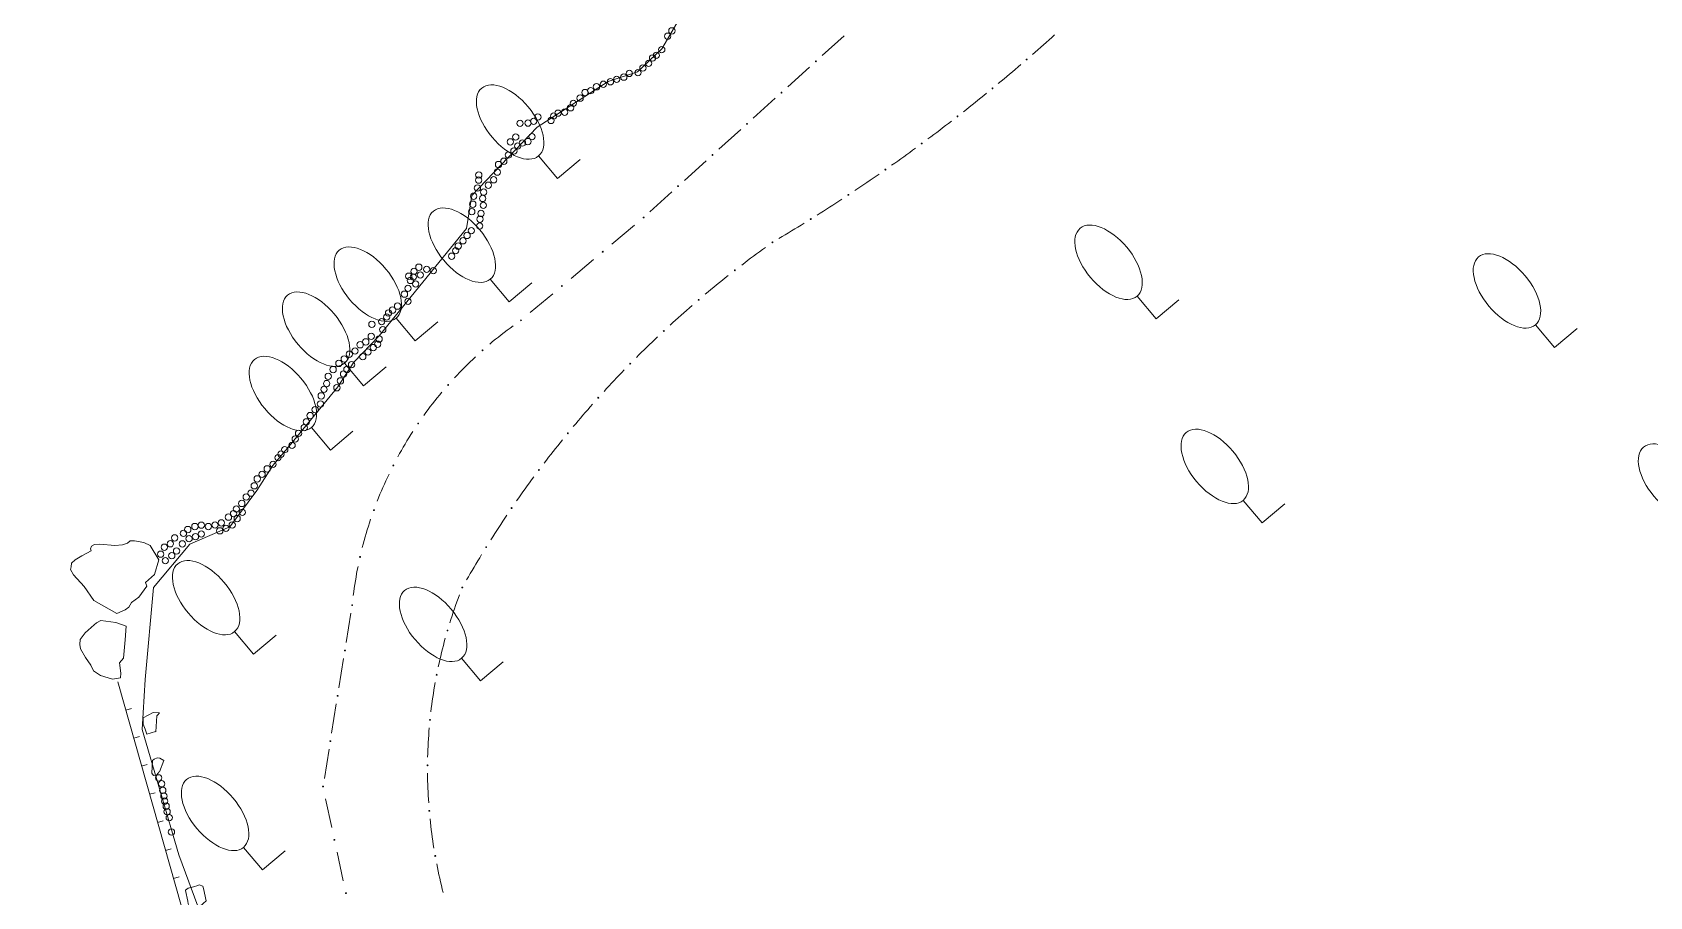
# Model space of a CAD drawing. Header units: metres. Extents: x -10443 to -4073, y -33280 to -26846.
# Drawn here: x -7925.81 to -7898.43, y -29526.97 to -29512.33 of the extents above; entities that cross this region are included whole.
import ezdxf

# ---------------------------------------------------------------- set-up
doc = ezdxf.new("R2010")
doc.units = ezdxf.units.M
doc.header["$MEASUREMENT"] = 0
doc.linetypes.add('CONTINUOUS_1', pattern=[0])
doc.linetypes.add('CONTINUOUS_2', pattern=[0])
for name, color, linetype, lineweight in [('園路', 241, 'CONTINUOUS_2', 18), ('木', 254, 'CONTINUOUS_2', 18), ('木材', 241, 'CONTINUOUS_2', 18), ('石', 241, 'CONTINUOUS_2', 18), ('護岸', 241, 'CONTINUOUS_2', 18)]:
    doc.layers.add(name, color=color, linetype=linetype, lineweight=lineweight)

msp = doc.modelspace()

# ---------------------------------------------------------------- hatches: boundary and pattern name
at = {"layer": '園路', "linetype": 'CONTINUOUS_1', "lineweight": 18}
for points in [[(-7912.536, -29512.82, 1), (-7912.551, -29512.82, 1)], [(-7908.968, -29512.79, 1), (-7908.983, -29512.79, 1)], [(-7913.12, -29513.349, 1), (-7913.135, -29513.349, 1)], [(-7909.548, -29513.279, 1), (-7909.563, -29513.279, 1)], [(-7910.14, -29513.753, 1), (-7910.155, -29513.753, 1)], [(-7913.703, -29513.878, 1), (-7913.718, -29513.878, 1)], [(-7910.744, -29514.212, 1), (-7910.759, -29514.212, 1)], [(-7914.287, -29514.406, 1), (-7914.302, -29514.406, 1)], [(-7911.36, -29514.654, 1), (-7911.375, -29514.654, 1)], [(-7914.87, -29514.935, 1), (-7914.885, -29514.935, 1)], [(-7911.987, -29515.081, 1), (-7912.002, -29515.081, 1)], [(-7915.453, -29515.464, 1), (-7915.468, -29515.464, 1)], [(-7912.625, -29515.492, 1), (-7912.64, -29515.492, 1)], [(-7913.273, -29515.885, 1), (-7913.288, -29515.885, 1)], [(-7916.145, -29516.045, 1), (-7916.16, -29516.045, 1)], [(-7913.908, -29516.359, 1), (-7913.923, -29516.359, 1)], [(-7916.837, -29516.625, 1), (-7916.852, -29516.625, 1)], [(-7914.522, -29516.86, 1), (-7914.537, -29516.86, 1)], [(-7917.529, -29517.206, 1), (-7917.544, -29517.206, 1)], [(-7915.112, -29517.387, 1), (-7915.127, -29517.387, 1)], [(-7918.181, -29517.714, 1), (-7918.196, -29517.714, 1)], [(-7915.679, -29517.94, 1), (-7915.694, -29517.94, 1)], [(-7918.764, -29518.3, 1), (-7918.779, -29518.3, 1)], [(-7916.221, -29518.517, 1), (-7916.236, -29518.517, 1)], [(-7919.27, -29518.953, 1), (-7919.285, -29518.953, 1)], [(-7916.738, -29519.118, 1), (-7916.753, -29519.118, 1)], [(-7919.691, -29519.663, 1), (-7919.706, -29519.663, 1)], [(-7917.227, -29519.741, 1), (-7917.242, -29519.741, 1)], [(-7920.021, -29520.421, 1), (-7920.036, -29520.421, 1)], [(-7917.688, -29520.385, 1), (-7917.703, -29520.385, 1)], [(-7918.121, -29521.048, 1), (-7918.136, -29521.048, 1)], [(-7920.254, -29521.213, 1), (-7920.269, -29521.213, 1)], [(-7918.524, -29521.73, 1), (-7918.539, -29521.73, 1)], [(-7920.387, -29522.029, 1), (-7920.402, -29522.029, 1)], [(-7918.775, -29522.459, 1), (-7918.79, -29522.459, 1)], [(-7920.511, -29522.797, 1), (-7920.526, -29522.797, 1)], [(-7918.957, -29523.208, 1), (-7918.972, -29523.208, 1)], [(-7920.634, -29523.565, 1), (-7920.649, -29523.565, 1)], [(-7919.07, -29523.971, 1), (-7919.085, -29523.971, 1)], [(-7920.758, -29524.332, 1), (-7920.773, -29524.332, 1)], [(-7919.112, -29524.742, 1), (-7919.127, -29524.742, 1)], [(-7920.882, -29525.1, 1), (-7920.897, -29525.1, 1)], [(-7919.082, -29525.512, 1), (-7919.097, -29525.512, 1)], [(-7920.688, -29526.003, 1), (-7920.703, -29526.003, 1)], [(-7918.982, -29526.277, 1), (-7918.997, -29526.277, 1)], [(-7920.495, -29526.906, 1), (-7920.51, -29526.906, 1)]]:
    msp.add_hatch(color=241, dxfattribs=at).paths.add_polyline_path(points, flags=0)

# ---------------------------------------------------------------- linework, layer by layer
at = {"layer": '園路', "color": 1, "linetype": 'CONTINUOUS_1', "lineweight": 18}
for p, q in [((-7912.437, -29512.724), (-7912.067, -29512.388)), ((-7913.021, -29513.252), (-7912.65, -29512.917)), ((-7913.604, -29513.781), (-7913.234, -29513.445)), ((-7914.188, -29514.31), (-7913.817, -29513.974)), ((-7914.771, -29514.839), (-7914.401, -29514.503)), ((-7915.354, -29515.368), (-7914.984, -29515.032)), ((-7915.998, -29515.915), (-7915.615, -29515.594)), ((-7916.69, -29516.496), (-7916.307, -29516.174)), ((-7917.382, -29517.076), (-7916.999, -29516.755)), ((-7920.496, -29522.66), (-7920.417, -29522.166)), ((-7920.62, -29523.427), (-7920.54, -29522.934)), ((-7924.23, -29523.806), (-7924.133, -29523.778)), ((-7920.743, -29524.195), (-7920.664, -29523.702)), ((-7924.095, -29524.281), (-7923.999, -29524.254)), ((-7920.867, -29524.963), (-7920.787, -29524.47)), ((-7923.961, -29524.757), (-7923.864, -29524.729)), ((-7923.826, -29525.232), (-7923.73, -29525.205)), ((-7920.74, -29525.796), (-7920.845, -29525.307)), ((-7923.692, -29525.708), (-7923.595, -29525.68)), ((-7923.557, -29526.183), (-7923.461, -29526.156)), ((-7920.547, -29526.699), (-7920.651, -29526.21)), ((-7923.423, -29526.658), (-7923.326, -29526.631))]:
    msp.add_line(p, q, dxfattribs=at)
at = {"layer": '園路', "color": 1, "linetype": 'CONTINUOUS_1', "lineweight": 18, "flags": 128}
msp.add_lwpolyline([(-7920.6, -29533.586), (-7920.814, -29532.61), (-7921.049, -29531.649), (-7921.296, -29530.664), (-7923.288, -29527.134), (-7924.364, -29523.33)], dxfattribs=at)
at = {"layer": '園路', "color": 1, "linetype": 'CONTINUOUS_1', "lineweight": 18}
for centre in [(-7912.544, -29512.82), (-7908.976, -29512.79), (-7913.127, -29513.349), (-7909.555, -29513.279), (-7910.147, -29513.753), (-7913.711, -29513.878), (-7910.752, -29514.212), (-7914.294, -29514.406), (-7911.367, -29514.654), (-7914.878, -29514.935), (-7911.994, -29515.081), (-7915.461, -29515.464), (-7912.632, -29515.492), (-7913.281, -29515.885), (-7916.153, -29516.045), (-7913.916, -29516.359), (-7916.845, -29516.625), (-7914.529, -29516.86), (-7917.537, -29517.206), (-7915.12, -29517.387), (-7918.188, -29517.714), (-7915.687, -29517.94), (-7918.771, -29518.3), (-7916.229, -29518.517), (-7919.278, -29518.953), (-7916.745, -29519.118), (-7919.699, -29519.663), (-7917.234, -29519.741), (-7920.028, -29520.421), (-7917.696, -29520.385), (-7918.128, -29521.048), (-7920.262, -29521.213), (-7918.531, -29521.73), (-7920.395, -29522.029), (-7918.782, -29522.459), (-7920.518, -29522.797), (-7918.965, -29523.208), (-7920.642, -29523.565), (-7919.078, -29523.971), (-7920.765, -29524.332), (-7919.119, -29524.742), (-7920.889, -29525.1), (-7919.09, -29525.512), (-7920.696, -29526.003), (-7918.989, -29526.277), (-7920.502, -29526.906)]:
    msp.add_circle(centre, 0.0075, dxfattribs=at)
for centre, radius, start, end in [((-7928.18, -29490.621), 29.331, 311.1535, 312.1303), ((-7928.18, -29490.621), 29.331, 309.6718, 310.6485), ((-7928.18, -29490.621), 29.331, 308.1901, 309.1668), ((-7928.18, -29490.621), 29.331, 306.7084, 307.6851), ((-7928.18, -29490.621), 29.331, 305.2266, 306.2034), ((-7928.18, -29490.621), 29.331, 303.7449, 304.7216), ((-7928.18, -29490.621), 29.331, 302.2632, 303.2399), ((-7928.18, -29490.621), 29.331, 300.7815, 301.7582), ((-7902.849, -29530.536), 17.985, 125.9158, 127.5086), ((-7902.849, -29530.536), 17.985, 128.439, 130.0319), ((-7902.849, -29530.536), 17.985, 130.9623, 132.5552), ((-7913.782, -29522.689), 6.646, 125.8158, 130.1265), ((-7902.849, -29530.536), 17.985, 133.4856, 135.0785), ((-7913.782, -29522.689), 6.646, 132.9431, 137.2539), ((-7902.849, -29530.536), 17.985, 136.0089, 137.6017), ((-7913.782, -29522.689), 6.646, 140.0705, 144.3813), ((-7902.849, -29530.536), 17.985, 138.5321, 140.125), ((-7913.782, -29522.689), 6.646, 147.1979, 151.5087), ((-7902.849, -29530.536), 17.985, 141.0554, 142.6483), ((-7913.782, -29522.689), 6.646, 154.3253, 158.6361), ((-7902.849, -29530.536), 17.985, 143.5787, 145.1716), ((-7913.782, -29522.689), 6.646, 161.4527, 165.7634), ((-7902.849, -29530.536), 17.985, 146.102, 147.6948), ((-7913.782, -29522.689), 6.646, 168.5801, 172.8908), ((-7902.849, -29530.536), 17.985, 148.6252, 150.2181), ((-7910.779, -29524.808), 8.341, 159.2775, 162.7122), ((-7910.779, -29524.808), 8.341, 164.5772, 168.0118), ((-7910.779, -29524.808), 8.341, 169.8768, 173.3115), ((-7910.779, -29524.808), 8.341, 175.1765, 178.6111), ((-7910.779, -29524.808), 8.341, 180.4761, 183.9108), ((-7910.779, -29524.808), 8.341, 185.7758, 189.2105), ((-7910.779, -29524.808), 8.341, 191.0754, 194.5101)]:
    msp.add_arc(centre, radius, start, end, dxfattribs=at)
at = {"layer": '木', "color": 1, "linetype": 'CONTINUOUS_1', "lineweight": 18}
for p, q in [((-7916.917, -29514.806), (-7917.239, -29514.423)), ((-7916.534, -29514.484), (-7916.917, -29514.806)), ((-7917.736, -29516.891), (-7918.057, -29516.508)), ((-7917.353, -29516.57), (-7917.736, -29516.891)), ((-7906.785, -29517.181), (-7907.107, -29516.798)), ((-7906.402, -29516.859), (-7906.785, -29517.181)), ((-7919.329, -29517.552), (-7919.65, -29517.169)), ((-7918.946, -29517.23), (-7919.329, -29517.552)), ((-7900.039, -29517.665), (-7900.361, -29517.282)), ((-7899.656, -29517.344), (-7900.039, -29517.665)), ((-7920.202, -29518.313), (-7920.523, -29517.93)), ((-7919.819, -29517.992), (-7920.202, -29518.313)), ((-7920.765, -29519.403), (-7921.087, -29519.02)), ((-7920.382, -29519.081), (-7920.765, -29519.403)), ((-7904.988, -29520.638), (-7905.309, -29520.255)), ((-7904.605, -29520.316), (-7904.988, -29520.638)), ((-7922.065, -29522.86), (-7922.386, -29522.477)), ((-7921.682, -29522.539), (-7922.065, -29522.86)), ((-7918.221, -29523.313), (-7918.543, -29522.93)), ((-7917.838, -29522.992), (-7918.221, -29523.313)), ((-7921.913, -29526.514), (-7922.235, -29526.131)), ((-7921.53, -29526.192), (-7921.913, -29526.514))]:
    msp.add_line(p, q, dxfattribs=at)
for centre in [(-7917.721, -29513.848), (-7918.539, -29515.933), (-7907.589, -29516.223), (-7920.132, -29516.594), (-7900.843, -29516.708), (-7921.006, -29517.356), (-7921.569, -29518.445), (-7905.791, -29519.68), (-7898.049, -29519.927), (-7922.868, -29521.903), (-7919.025, -29522.355), (-7922.717, -29525.556)]:
    msp.add_ellipse(centre, major_axis=(-0.482, 0.575), ratio=0.533333, dxfattribs=at)
at = {"layer": '木材', "color": 4, "linetype": 'CONTINUOUS_2', "lineweight": 18}
for centre in [(-7915.054, -29512.395), (-7914.983, -29512.304), (-7915.245, -29512.72), (-7915.154, -29512.622), (-7915.474, -29512.932), (-7915.375, -29512.854), (-7915.31, -29512.763), (-7916.26, -29513.251), (-7916.142, -29513.208), (-7916.023, -29513.166), (-7915.918, -29513.125), (-7915.797, -29513.088), (-7915.703, -29513.025), (-7915.557, -29513.011), (-7916.65, -29513.531), (-7916.536, -29513.443), (-7916.454, -29513.349), (-7916.356, -29513.316), (-7917.252, -29513.764), (-7917.029, -29513.822), (-7916.984, -29513.746), (-7916.91, -29513.698), (-7916.799, -29513.682), (-7916.698, -29513.607), (-7917.554, -29513.871), (-7917.419, -29513.866), (-7917.351, -29514.096), (-7917.324, -29513.836), (-7917.719, -29514.184), (-7917.658, -29514.339), (-7917.626, -29514.101), (-7917.595, -29514.255), (-7917.513, -29514.204), (-7917.421, -29514.178), (-7917.918, -29514.568), (-7917.828, -29514.512), (-7917.75, -29514.405), (-7918.255, -29514.832), (-7918.252, -29514.745), (-7918.091, -29514.918), (-7918.001, -29514.826), (-7917.937, -29514.697), (-7918.338, -29515.104), (-7918.274, -29514.966), (-7918.186, -29515.142), (-7918.17, -29515.035), (-7918.37, -29515.367), (-7918.353, -29515.24), (-7918.216, -29515.396), (-7918.176, -29515.258), (-7918.377, -29515.688), (-7918.238, -29515.608), (-7918.232, -29515.494), (-7918.601, -29515.949), (-7918.518, -29515.859), (-7918.45, -29515.769), (-7918.712, -29516.12), (-7918.643, -29516.027), (-7919.437, -29516.459), (-7919.411, -29516.531), (-7919.359, -29516.473), (-7919.348, -29516.377), (-7919.267, -29516.306), (-7919.243, -29516.438), (-7919.134, -29516.344), (-7919.022, -29516.364), (-7919.51, -29516.763), (-7919.451, -29516.663), (-7919.322, -29516.59), (-7919.78, -29517.083), (-7919.712, -29517.033), (-7919.628, -29516.966), (-7919.45, -29516.883), (-7920.062, -29517.273), (-7919.897, -29517.228), (-7919.877, -29517.363), (-7919.813, -29517.151), (-7920.261, -29517.62), (-7920.165, -29517.571), (-7920.074, -29517.476), (-7919.965, -29517.61), (-7919.939, -29517.524), (-7919.939, -29517.524), (-7920.531, -29517.861), (-7920.443, -29517.78), (-7920.347, -29517.725), (-7920.216, -29517.821), (-7920.127, -29517.743), (-7920.037, -29517.667), (-7920.802, -29518.154), (-7920.718, -29518.039), (-7920.621, -29517.936), (-7920.542, -29518.116), (-7920.485, -29518.038), (-7920.407, -29517.957), (-7920.874, -29518.376), (-7920.829, -29518.277), (-7920.655, -29518.348), (-7920.594, -29518.231), (-7921.023, -29518.72), (-7920.933, -29518.622), (-7920.92, -29518.485), (-7921.208, -29519.025), (-7921.173, -29518.926), (-7921.108, -29518.819), (-7921.36, -29519.217), (-7921.304, -29519.12), (-7921.651, -29519.533), (-7921.601, -29519.472), (-7921.537, -29519.396), (-7921.413, -29519.322), (-7921.921, -29519.815), (-7921.835, -29519.722), (-7921.736, -29519.646), (-7922.054, -29520.009), (-7922.004, -29519.891), (-7922.265, -29520.307), (-7922.19, -29520.197), (-7922.109, -29520.133), (-7922.61, -29520.636), (-7922.49, -29520.539), (-7922.404, -29520.481), (-7922.357, -29520.4), (-7922.343, -29520.563), (-7922.257, -29520.459), (-7923.401, -29520.89), (-7923.252, -29520.814), (-7923.179, -29520.749), (-7923.157, -29520.905), (-7923.059, -29520.698), (-7923.049, -29520.87), (-7922.951, -29520.675), (-7922.949, -29520.826), (-7922.83, -29520.698), (-7922.717, -29520.673), (-7922.637, -29520.771), (-7922.533, -29520.728), (-7922.427, -29520.672), (-7923.639, -29521.166), (-7923.576, -29521.048), (-7923.476, -29520.99), (-7923.45, -29521.192), (-7923.37, -29521.112), (-7923.271, -29520.992), (-7923.56, -29521.277), (-7923.672, -29524.954), (-7923.622, -29525.055), (-7923.602, -29525.166), (-7923.584, -29525.262), (-7923.572, -29525.348), (-7923.545, -29525.433), (-7923.529, -29525.527), (-7923.493, -29525.628), (-7923.455, -29525.872)]:
    msp.add_circle(centre, 0.0535, dxfattribs=at)
at = {"layer": '石', "color": 4, "linetype": 'CONTINUOUS_2', "lineweight": 18, "flags": 128}
for points in [[(-7925.155, -29521.382), (-7925.165, -29521.424), (-7925.114, -29521.515), (-7924.935, -29521.712), (-7924.768, -29521.948), (-7924.378, -29522.17), (-7924.241, -29522.107), (-7924.18, -29522.061), (-7924.133, -29521.983), (-7924.009, -29521.896), (-7923.875, -29521.706), (-7923.895, -29521.648), (-7923.743, -29521.513), (-7923.667, -29521.263), (-7923.815, -29521.019), (-7923.926, -29520.971), (-7924.081, -29520.938), (-7924.154, -29520.939), (-7924.202, -29520.979), (-7924.285, -29521.007), (-7924.417, -29521.018), (-7924.666, -29520.994), (-7924.761, -29521), (-7924.808, -29521.032), (-7924.824, -29521.077), (-7924.815, -29521.112), (-7924.974, -29521.192), (-7925.088, -29521.263), (-7925.148, -29521.317), (-7925.155, -29521.382)], [(-7925.005, -29522.694), (-7924.996, -29522.768), (-7924.909, -29522.918), (-7924.822, -29523.043), (-7924.775, -29523.141), (-7924.655, -29523.22), (-7924.451, -29523.283), (-7924.318, -29523.26), (-7924.315, -29523.179), (-7924.336, -29523.006), (-7924.27, -29522.926), (-7924.241, -29522.615), (-7924.222, -29522.384), (-7924.398, -29522.326), (-7924.65, -29522.287), (-7924.723, -29522.327), (-7924.766, -29522.363), (-7924.917, -29522.5), (-7925.003, -29522.612), (-7925.005, -29522.694)]]:
    msp.add_lwpolyline(points, dxfattribs=at)
for points in [[(-7923.875, -29524.214), (-7923.901, -29524.127), (-7923.932, -29524.043), (-7923.933, -29523.939), (-7923.766, -29523.847), (-7923.657, -29523.852), (-7923.685, -29523.885), (-7923.702, -29523.904), (-7923.718, -29524.173), (-7923.727, -29524.167)], [(-7923.679, -29524.877), (-7923.71, -29524.906), (-7923.759, -29524.917), (-7923.787, -29524.876), (-7923.779, -29524.662), (-7923.748, -29524.635), (-7923.7, -29524.617), (-7923.654, -29524.618), (-7923.582, -29524.662), (-7923.659, -29524.852), (-7923.67, -29524.856), (-7923.677, -29524.856)], [(-7922.925, -29526.787), (-7922.986, -29526.768), (-7923.008, -29526.779), (-7923.08, -29526.801), (-7923.171, -29526.822), (-7923.215, -29526.855), (-7923.219, -29526.859), (-7923.18, -29527.041), (-7923.175, -29527.085), (-7923.157, -29527.121), (-7923.051, -29527.208), (-7922.997, -29527.198), (-7922.968, -29527.16), (-7922.971, -29527.125), (-7922.866, -29527.039), (-7922.915, -29526.827)]]:
    msp.add_lwpolyline(points, close=True, dxfattribs=at)
at = {"layer": '護岸', "color": 1, "lineweight": 18, "flags": 128}
msp.add_lwpolyline([(-7912.45, -29581.862), (-7918.543, -29585.261), (-7918.892, -29584.432), (-7919.487, -29584.063), (-7919.631, -29583.657), (-7920.146, -29583.134), (-7920.457, -29582.659), (-7920.509, -29582.23), (-7920.912, -29581.514), (-7921.218, -29580.705), (-7921.428, -29579.702), (-7921.1, -29578.57), (-7921.441, -29577.815), (-7921.62, -29576.685), (-7921.344, -29576.307), (-7921.314, -29576.003), (-7920.979, -29575.547), (-7920.813, -29574.851), (-7920.49, -29574.097), (-7919.859, -29573.095), (-7919.816, -29572.476, -0.288423), (-7918.81, -29571.11), (-7918.581, -29570.411), (-7918.358, -29569.775), (-7917.989, -29568.752), (-7917.639, -29568.504), (-7917.279, -29567.66), (-7917.023, -29567.191), (-7916.753, -29566.501), (-7916.316, -29566.114), (-7915.988, -29565.62), (-7915.84, -29565.122), (-7915.484, -29564.761), (-7915.325, -29563.775), (-7915.273, -29563.314), (-7914.96, -29562.876), (-7915.002, -29562.301), (-7914.707, -29560.939), (-7914.33, -29559.7, 0.194338), (-7917.22, -29546.765, 0.069516), (-7923.025, -29539.812), (-7924.976, -29538.062), (-7925.905, -29536.865), (-7927.1, -29536.237), (-7928.19, -29535.644), (-7928.948, -29534.702), (-7929.929, -29534.723), (-7930.151, -29534.316), (-7930.235, -29533.574), (-7930.46, -29533.411), (-7930.917, -29532.971), (-7931.3, -29532.161), (-7931.314, -29531.643, -0.024416), (-7931.642, -29531.023, -0.125332), (-7932.78, -29529.052), (-7933.201, -29527.981, 0.231484), (-7934.194, -29527.13), (-7934.671, -29526.652), (-7934.879, -29525.484, -0.264542), (-7936.216, -29524.65), (-7936.552, -29524.426), (-7936.657, -29524.056), (-7936.857, -29523.823), (-7937.169, -29524.031), (-7938.551, -29523.928, 0.025048), (-7939.01, -29523.963), (-7939.431, -29524.182), (-7939.618, -29524.088), (-7940.04, -29524.215), (-7940.211, -29524.025), (-7940.101, -29523.77), (-7940.304, -29520.437), (-7939.766, -29520.321), (-7938.368, -29520.417), (-7937.261, -29520.146), (-7936.807, -29519.697), (-7936.373, -29519.63), (-7936.31, -29519.62), (-7934.652, -29518.95), (-7934.636, -29519.014), (-7934.494, -29518.655), (-7933.889, -29518.262), (-7933.356, -29517.94), (-7932.78, -29517.573), (-7932.341, -29517.254, -0.101763), (-7930.792, -29515.702), (-7930.233, -29515.485, -0.124184), (-7928.386, -29513.623), (-7927.286, -29512.617, -0.076263), (-7925.912, -29511.349), (-7925.666, -29511.151), (-7925.093, -29510.775), (-7924.916, -29510.71), (-7924.547, -29510.483), (-7924.427, -29510.037, 0.12791), (-7923.562, -29509.261, -0.12455), (-7922.705, -29508.017, 0.042697), (-7921.253, -29506.928, -0.143457), (-7920.251, -29505.61, -0.24416), (-7916.01, -29502.496), (-7914.313, -29501.685), (-7914.019, -29501.214), (-7912.337, -29499.863), (-7910.137, -29498.324), (-7908.073, -29497.231), (-7906.706, -29496.348), (-7905.48, -29495.237, -0.056829), (-7902.436, -29492.995, -0.036659), (-7897.846, -29491.108), (-7897.015, -29490.91), (-7896.202, -29490.283), (-7895.07, -29489.579), (-7894.411, -29489.146), (-7893.7, -29488.484), (-7893.216, -29488.145, -0.222982), (-7891.693, -29486.57), (-7891.316, -29486.502), (-7891.082, -29486.074), (-7888.441, -29483.145), (-7888.37, -29482.739), (-7887.804, -29482.412), (-7887.196, -29481.704), (-7886.723, -29480.913), (-7886.337, -29480.588, -0.123015), (-7883.749, -29477.429), (-7882.062, -29476.161, -0.129953), (-7879.918, -29474.593), (-7876.575, -29472.216), (-7872.917, -29471.105), (-7872.318, -29470.588), (-7871.084, -29470.388), (-7869.982, -29469.676), (-7868.422, -29468.997), (-7867.466, -29468.793), (-7864.066, -29467.339), (-7862.978, -29467.032), (-7862.623, -29466.86), (-7862.018, -29465.781), (-7861.321, -29465.767), (-7860.755, -29465.578), (-7859.888, -29464.858), (-7859.698, -29464.054), (-7860.132, -29463.405), (-7859.18, -29461.795), (-7858.439, -29460.672, -0.222516), (-7856.241, -29455.341), (-7855.569, -29454.811), (-7854.332, -29454.105), (-7852.287, -29453.774, -0.125683), (-7846.07, -29453.631), (-7839.624, -29455.718), (-7836.702, -29456.426), (-7836.082, -29456.91), (-7833.788, -29458.073), (-7832.161, -29459.106), (-7830.976, -29460.124), (-7830.114, -29460.486), (-7829.127, -29461.689), (-7827.574, -29463.12), (-7824.963, -29465.154), (-7823.152, -29466.944), (-7821.527, -29468.842), (-7819.952, -29469.481), (-7819.547, -29469.965), (-7817.905, -29470.861), (-7817.095, -29471.218), (-7815.793, -29471.773), (-7815.06, -29472.084), (-7813.805, -29472.113), (-7812.721, -29471.873), (-7811.412, -29472.329), (-7809.619, -29473.554, -0.376867), (-7808.603, -29477.905), (-7810.031, -29478.461), (-7811.372, -29479.585), (-7814.83, -29479.869), (-7819.656, -29478.088), (-7820.364, -29478.162), (-7821.829, -29479.024), (-7824.693, -29482.344), (-7826.484, -29485.472), (-7827.36, -29486.756), (-7827.419, -29487.223), (-7828.163, -29488.869), (-7828.778, -29489.236), (-7828.866, -29489.837), (-7829.65, -29490.297), (-7830.175, -29491.183), (-7830.503, -29492.578), (-7831.483, -29495.278, 0.089045), (-7831.874, -29505.042, 0.164021), (-7829.786, -29511.434), (-7829.314, -29512.444), (-7828.82, -29512.823), (-7827.479, -29514.775), (-7825.884, -29516.793, 0.188853), (-7822.833, -29518.768, -0.31035), (-7818.103, -29523.784), (-7818.006, -29524.748), (-7817.922, -29525.742, -0.135695), (-7820.185, -29531.02, 0.046883), (-7821.873, -29533.913), (-7822.154, -29534.795), (-7822.208, -29535.199), (-7822.513, -29535.744), (-7822.746, -29536.222), (-7822.969, -29536.562), (-7826.09, -29535.446), (-7825.627, -29534.418), (-7826.501, -29533.347), (-7828.047, -29533.36), (-7830.703, -29532.479), (-7830.495, -29531.323), (-7830.325, -29529.811), (-7829.931, -29528.324), (-7829.918, -29528.191), (-7829.628, -29526.754), (-7829.68, -29525.611), (-7829.867, -29524.794, 0.110139), (-7830.54, -29522.264), (-7831.542, -29522.374), (-7834.724, -29517.698), (-7835.571, -29516.728), (-7837.263, -29514.672), (-7837.59, -29513.183), (-7838.299, -29511.362, -0.14227), (-7838.219, -29502.627), (-7837.117, -29496.853), (-7836.34, -29493.44), (-7835.487, -29489.215), (-7834.517, -29486.163), (-7833.215, -29483.706), (-7832.823, -29481.895), (-7832.747, -29478.825), (-7832.667, -29477.569), (-7833.058, -29475.821), (-7834.441, -29474.774), (-7834.275, -29474.108), (-7834.733, -29473.602), (-7836.657, -29472.664), (-7838.187, -29472.333), (-7840.085, -29471.916), (-7845.18, -29471.158), (-7847.378, -29471.561), (-7848.847, -29471.361), (-7850.121, -29471.294), (-7851.466, -29471.968), (-7852.084, -29472.353), (-7853.124, -29472.665), (-7854.294, -29473.449), (-7855.965, -29474.53), (-7858.437, -29476.374), (-7860.704, -29478.326), (-7861.925, -29479.58), (-7863.398, -29481.162), (-7866.587, -29482.702), (-7868.181, -29483.216), (-7870.553, -29484.218), (-7871.139, -29484.561), (-7872.425, -29484.833), (-7872.857, -29485.163), (-7873.666, -29485.391), (-7874.218, -29485.832), (-7874.735, -29486.145), (-7874.89, -29486.418), (-7875.577, -29486.83), (-7875.965, -29486.826), (-7877.2, -29487.357), (-7877.9, -29487.857), (-7878.785, -29488.281), (-7879.386, -29488.873), (-7881.048, -29490.466), (-7881.916, -29491.709), (-7882.919, -29493.013), (-7883.469, -29493.532), (-7883.965, -29493.56), (-7884.742, -29494.344), (-7885.799, -29495.004), (-7887.432, -29495.698), (-7888.184, -29495.835), (-7889.394, -29496.278), (-7890.397, -29496.824), (-7891.153, -29496.865), (-7892.08, -29497.082), (-7892.903, -29497.279), (-7893.828, -29497.407), (-7894.289, -29497.564), (-7895.002, -29498.206), (-7895.718, -29497.994), (-7896.456, -29497.822), (-7897.487, -29497.601), (-7897.914, -29497.792), (-7898.217, -29498.026), (-7898.909, -29498.563), (-7899.866, -29499.333), (-7900.181, -29499.96), (-7900.698, -29500.443), (-7901.439, -29500.914), (-7902.125, -29501.283), (-7903.527, -29501.732), (-7905.304, -29502.413), (-7907.873, -29503.514), (-7909.358, -29505.039), (-7910.674, -29507.125), (-7911.816, -29508.892), (-7912.156, -29509.486), (-7912.633, -29509.952), (-7913.205, -29510.267), (-7914.008, -29510.996), (-7914.78, -29511.973), (-7915.155, -29512.608), (-7915.562, -29512.998), (-7916.064, -29513.162), (-7917.263, -29513.936), (-7918.367, -29515.093), (-7918.46, -29515.65), (-7919.938, -29517.471), (-7920.365, -29517.914), (-7920.636, -29518.332), (-7921.465, -29519.335), (-7921.737, -29519.663), (-7922.01, -29520.086), (-7922.466, -29520.703), (-7923.144, -29520.996), (-7923.762, -29521.733), (-7923.902, -29523.286), (-7923.954, -29524.137), (-7923.329, -29526.256), (-7922.953, -29527.28), (-7922.205, -29528.349), (-7921.568, -29529.482), (-7920.874, -29531.104), (-7920.767, -29531.935), (-7920.519, -29533.122), (-7919.804, -29534.367), (-7919.125, -29535.477), (-7918.83, -29535.801), (-7918.522, -29535.872), (-7917.197, -29537.791), (-7916.6, -29539.014), (-7916.566, -29539.316), (-7916.089, -29540.002), (-7915.821, -29540.151), (-7914.042, -29542.743), (-7913.045, -29543.84), (-7912.728, -29544.518), (-7912.224, -29544.831), (-7911.256, -29546.325), (-7909.986, -29548.299), (-7909.916, -29548.592), (-7909.511, -29549.075), (-7909.099, -29549.828), (-7908.93, -29550.488), (-7908.964, -29551.022), (-7908.826, -29551.619), (-7908.417, -29552.133), (-7908.058, -29552.744), (-7907.947, -29553.661), (-7907.747, -29554.097), (-7908.09, -29555.362), (-7907.885, -29555.783), (-7908.408, -29560.055), (-7908.746, -29562.139), (-7909.632, -29565.991), (-7910.355, -29567.97), (-7910.93, -29569.837), (-7910.622, -29570.204), (-7911.439, -29573.333), (-7911.654, -29573.928), (-7911.64, -29574.311), (-7911.768, -29575.275), (-7912.096, -29576.106), (-7912.245, -29576.862), (-7912.461, -29578.375), (-7912.422, -29579.382), (-7912.45, -29581.862)], format="xyb", dxfattribs=at)

doc.saveas('drawing.dxf')
